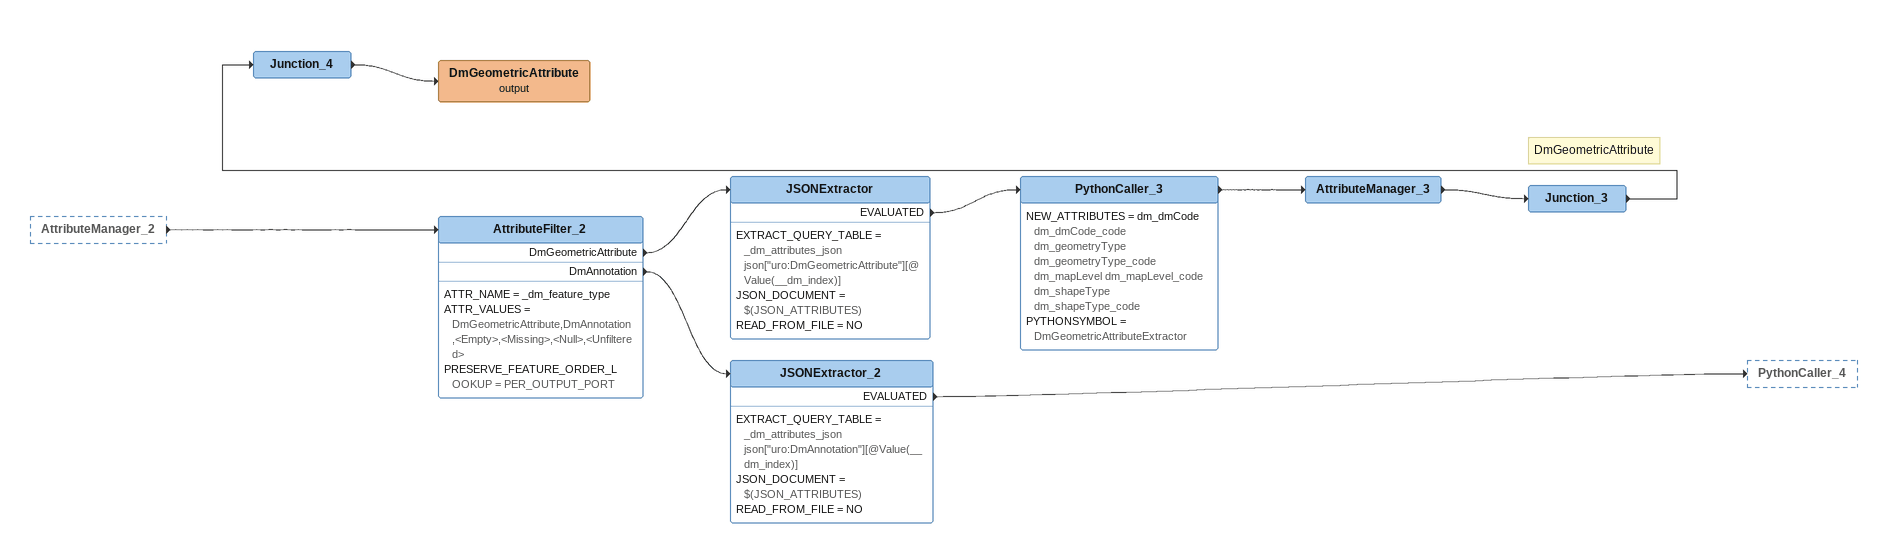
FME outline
AttributeManager_2 [outside]
    -> AttributeFilter_2
AttributeFilter_2
    ATTR_NAME = _dm_feature_type
    ATTR_VALUES = DmGeometricAttribute,DmAnnotation,<Empty>,<Missing>,<Null>,<Unfiltered>
    PRESERVE_FEATURE_ORDER_LOOKUP = PER_OUTPUT_PORT
    DmGeometricAttribute -> JSONExtractor
    DmAnnotation -> JSONExtractor_2
JSONExtractor
    EXTRACT_QUERY_TABLE = _dm_attributes_json json["uro:DmGeometricAttribute"][@Value(__dm_index)]
    JSON_DOCUMENT = $(JSON_ATTRIBUTES)
    READ_FROM_FILE = NO
    EVALUATED -> PythonCaller_3
PythonCaller_3
    NEW_ATTRIBUTES = dm_dmCode dm_dmCode_code dm_geometryType dm_geometryType_code dm_mapLevel dm_mapLevel_code dm_shapeType dm_shapeType_code
    PYTHONSYMBOL = DmGeometricAttributeExtractor
    -> AttributeManager_3
AttributeManager_3
    -> Junction_3
Note: DmGeometricAttribute
Junction_3
    -> Junction_4
Junction_4
    -> DmGeometricAttribute (output)
DmGeometricAttribute (output)
JSONExtractor_2
    EXTRACT_QUERY_TABLE = _dm_attributes_json json["uro:DmAnnotation"][@Value(__dm_index)]
    JSON_DOCUMENT = $(JSON_ATTRIBUTES)
    READ_FROM_FILE = NO
    EVALUATED -> PythonCaller_4
